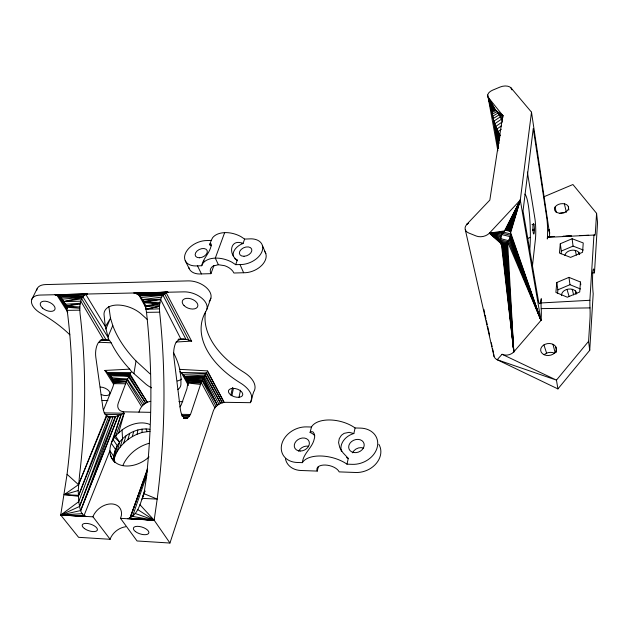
<?xml version="1.0" encoding="UTF-8"?>
<svg xmlns="http://www.w3.org/2000/svg" width="629" height="629" viewBox="0 0 629 629"><rect width="100%" height="100%" fill="white"/><g stroke="black" fill="none" stroke-linecap="round" stroke-linejoin="round"><path stroke-width="0.94" d="M105.169 370.725C110.468 374.239 115.775 381.198 112.56 387.755L103.423 410.202M113.928 458.588C113.668 440.756 132.837 426.635 149.867 429.285M544.132 196.673L572.925 184.525L596.583 213.341L597.55 222.501L594.468 272.844A14.152 1.242 88.9 0 0 592.715 273.623A14.152 1.242 88.9 0 0 593.194 293.704L589.727 350.298L557.915 388.911L497.185 359.733L502.044 354.276A8.46 6.4 -10.2 0 0 513.814 351.87L502.602 244.799C497.563 240.663 502.791 228.162 509.325 229.318C513.083 234.373 507.886 246.977 500.833 244.083M549.117 236.693A10.363 1.305 88.5 0 0 549.628 234.012L531.505 112.166L511.118 87.997A8.46 5.016 -12.4 0 0 500.102 87.038L492.554 90.191A8.452 5.024 -12.7 0 0 488.348 97.519L502.799 115.5L489.834 200.085L466.915 224.191L465.468 226.361A9.427 6.384 -12.8 0 0 468.786 233.021L476.279 236.032A9.482 6.447 -12.5 0 0 489.425 233.115L501.392 243.958L513.814 351.87L540.995 320.365L541.097 319.398A11.07 1.502 89 0 0 541.199 308.619A10.874 1.447 89 0 1 541.05 302.95L541.176 299.412M589.727 350.298L588.587 341.327L589.994 318.832A11.236 1.038 89 0 0 590.002 307.896A11.031 1.006 89 0 1 589.884 300.285L593.768 237.793A10.536 0.912 88.7 0 1 594.586 235.034L594.751 235.348A10.504 0.904 88.6 0 0 595.396 232.313L596.583 213.341M580.433 282.004L579.718 291.966L567.35 297.226L555.887 292.43L556.783 282.531L568.962 277.365L580.433 282.004L580.787 284.756M113.841 458.918L114.336 453.045M557.561 293.421L557.884 289.827L556.783 282.531M561.084 253.857L561.335 251.073L560.29 243.738L572.099 238.737L583.24 242.951L582.564 252.308L570.582 257.395L559.448 253.039L560.29 243.738M532.386 266.586L535.397 239.421A15.159 2.107 88.5 0 0 534.847 218.184L527.385 172.032M531.505 112.166L520.293 200.046L510.654 232.699L540.995 320.365L520.293 200.046L489.425 233.115L500.975 243.203M87.494 294.002L55.061 294.726C63.615 296.22 66.517 306.74 67.649 314.123A583.916 490.667 -72.7 0 1 67.059 474.297L60.722 515.049L78.578 537.315L110.161 539.289L110.374 538.44A15.898 11.865 -39.1 0 1 125.627 526.764M205.589 311.646A93.406 56.374 15.9 0 0 243.848 372.242A26.67 14.876 17.5 0 1 253.629 391.993L250.381 402.686L225.882 402.324C220.575 402.356 215.22 405.689 213.373 410.761L169.956 543.031L154.168 520.199L157.187 499.096A614.942 458.282 -80.2 0 0 159.703 312.707C159.082 305.741 159.286 293.987 167.904 292.218L133.647 292.98M500.48 135.864L496.816 129.063L493.844 121.145L488.348 97.519L495.927 110.523L502.799 115.5L502.091 120.469C499.953 116.499 498.215 111.459 493.977 109.289L492.704 109.941L492.342 114.156L498.38 148.475M114.077 458.517L115.429 449.326L111.294 443.209L121.075 414.684L105.051 414.346M133.906 373.65L136.021 360.983A141.714 84.019 17.7 0 1 112.772 325.539L110.5 318.211L108.817 306.394M114.077 459.453C116.955 447.872 126.445 438.908 137.114 434.207L137.845 429.937M547.379 238.265L547.56 237.353A10.386 1.313 88.6 0 1 548.441 236.708L554.33 236.496M115.131 455.844L117.198 445.646L113.118 439.569L121.075 414.684M239.02 397.276L240.49 390.192M231.873 395.68L230.867 395.036A7.414 4.088 17.2 0 1 232.903 388.376A7.414 4.088 17.2 0 1 242.763 394.69A7.414 4.088 17.2 0 1 231.873 395.68L233.469 388.14M230.867 395.036L232.565 387.448M346.988 464.163L348.285 458.384L342.986 452.762L339.833 447.809L338.583 442.619L339.267 438.649L341.398 435.315L344.102 433.35L349.103 432.335L353.852 433.523L355.094 427.979L360.362 428.097A21.795 17.439 -22.4 0 1 377.353 446.81A21.795 17.439 -22.4 0 1 352.382 464.344L346.988 464.163A27.487 14.168 13.8 0 0 302.384 462.653L297.163 462.48A21.465 16.802 -26.1 0 1 281.776 444.121A21.465 16.802 -26.1 0 1 306.37 426.894L311.473 427.005A26.811 14.522 13.7 0 1 355.094 427.979M285.424 458.667A21.268 16.771 -26.2 0 0 301.024 470.5L317.252 471.09L318.392 466.396M117.269 451.394L119.596 442.116L115.61 436.149L124.055 413.253L104.131 412.86M302.384 462.653C303.194 453.281 312.464 447.895 314.256 438.869C315.648 436.251 313.651 429.033 310.081 432.469A15.741 12.321 -26.1 0 1 314.744 435.724M310.081 432.469L311.473 427.005M110.161 539.289L93.006 516.826L93.234 515.969A16.354 11.935 -38.2 0 1 110.924 503.915A16.354 11.935 -38.2 0 1 121.366 515.599L120.509 518.343L137.059 540.971L169.956 543.031M132.294 436.62L133.702 431.392M114.47 461.717C105.979 453.108 110.5 439.734 118.661 432.894L124.165 413.182L122.828 411.673M206.556 372.25L201.06 382.927L191.114 412.718C190.202 416.036 187.497 419.527 183.637 418.45L186.624 418.442L183.833 418.387M120.147 447.133L122.537 438.83L122.05 429.984A26.512 18.941 -33.7 0 1 149.623 424.347M127.781 439.632L129.7 433.397M123.693 443.17L125.942 435.897M146.848 474.95L132.53 516.393L154.168 520.199L139.921 504.702M235.678 264.683L237.267 260.131C227.95 254.226 230.214 238.069 243.077 243.486L244.61 239.083L251.12 238.831A17.895 11.707 -23.2 0 1 261.806 252.009A17.895 11.707 -23.2 0 1 239.995 264.55L235.678 264.683L231.842 262.159A22.101 13.869 19.6 0 0 203.096 263.071L201.72 265.729L197.514 265.863A17.667 11.338 -24.9 0 1 184.965 254.69A17.667 11.338 -24.9 0 1 204.897 240.64L211.242 240.396L212.618 237.707A21.653 14.003 19.8 0 1 240.86 236.575L244.61 239.083M509.867 229.868L520.293 200.046L504.489 230.937L489.425 233.115L500.7 242.259M144.906 491.052C140.747 500.432 138.938 515.45 127.601 518.736M147.532 468.668L129.999 518.194L154.168 520.199L137.594 509.49M142.005 499.34L144.961 491.005M206.933 309.169L210.88 298.185M147.626 469.265L129.999 518.194L147.571 470.429M188.739 267.309A17.541 11.361 -24.9 0 0 201.437 273.929L210.951 273.662L213.931 265.517M224.655 232.628L215.299 258.118L218.373 264.715L224.702 265.705A12.596 7.902 19.6 0 1 233.917 273.017L243.643 272.742A17.761 11.715 -23.3 0 0 261.986 265.123A17.761 11.715 -23.3 0 0 264.369 250.979M93.006 516.826L60.722 515.049L79.545 506.471L113.031 416.917L108.314 416.83M201.72 265.729C203.261 257.788 210.786 252.276 211.32 244.186L210.456 243.462L209.599 244.752L210.11 244.917A12.926 8.295 -24.9 0 1 211.438 245.774M209.599 244.752L211.242 240.396M110.649 416.948L78.751 501.659C79.781 506.644 80.001 514.931 86.079 516.448M106.859 415.871L78.507 484.684L64.213 494.646L78.334 496.257L108.558 416.61L106.702 416.571M138.938 412.16C140.078 407.796 143.113 403.999 147.335 402.293A10.583 7.462 -31.7 0 1 150.716 401.349M118.103 415.832L80.677 510.551L60.722 515.049L78.751 501.659L78.232 490.659L79.569 474.801A587.761 487.003 -74.1 0 0 80.087 313.934C79.498 307.267 79.191 296.18 87.274 294.018M79.545 506.471L115.217 416.618M118.433 415.738L80.677 510.551L115.642 416.524L106.883 416.359M78.334 496.257L110.114 416.909M508.68 228.995L520.293 200.046L510.544 231.59L505.173 230.072M106.403 415.557L78.507 484.684L67.059 474.297M112.772 325.539L107.85 337.089L82.863 296.802L58.206 295.591L84.231 295.308M507.933 228.909L520.293 200.046L510.276 230.639L505.865 229.302M105.837 329.061L110.5 318.211L105.365 326.632L85.796 294.364L55.061 294.726L86.401 294.152M507.116 229.074L520.293 200.046L509.325 229.318L507.611 228.712M506.251 229.467L520.293 200.046L505.37 230.096M131.052 372.187L126.641 381.009L118.323 402.93A11.023 7.642 -32.1 0 0 121.358 411.264L124.44 411.846L150.331 412.333M31.851 299.278L37.04 288.86M500.865 117.906L502.799 115.5L497.091 111.82M588.587 341.327L556.453 380.12L557.915 388.911M149.026 456.906L146.958 458.73A26.512 18.941 -33.7 0 1 110.287 454.366M118.661 432.894L122.05 429.984M501.352 125.926L496.816 129.063L499.072 143.53M502.579 121.719L495.707 126.445L498.53 143.766M501.219 129.346L498.003 131.547L499.292 140.275M501.667 119.07L494.709 123.779L498.427 145.865M468.534 223.122L466.915 224.191L468.613 223.209M500.912 116.491L493.844 121.145L498.514 148.208M493.152 118.614L499.544 114.572M498.349 112.835L492.649 116.263L488.348 97.519L494.881 109.674M497.319 111.341L492.342 114.156L488.348 97.519L493.977 109.289M495.628 110.586L492.248 112.371L488.348 97.519L493.246 109.383M494.96 109.69L492.365 110.948L488.348 97.519L492.704 109.941L494.465 109.163M122.867 413.921L115.422 416.587L108.793 416.909M557.884 289.827L569.976 284.693L580.496 288.994M561.335 251.073L573.066 246.104L583.28 250.02M527.684 238.438L530.333 237.377M137.114 434.207L142.099 432.461L150.024 431.29M233.54 256.632A13.091 8.562 -23.2 0 1 242.409 243.698L243.077 243.486M203.411 261.224L204.071 261.011L203.796 260.43M78.24 490.549L64.213 494.646L78.295 495.322M145.967 309.059L159.491 306.354L146.022 309.295L146.565 312.912A610.209 463.604 -79.4 0 1 146.423 477.529L144.497 490.471L142.319 498.38L157.187 499.096L143.727 493.568M80.19 303.972L65.786 306.079L79.773 308.281L66.155 307.235L67.193 308.87M145.11 305.828L159.758 303.713L143.53 301.747C141.659 298.067 138.954 293.94 134.63 293.043M218.373 264.715L213.152 266.059A12.596 7.902 19.6 0 0 210.951 273.662M142.382 299.601L161.684 297.116M162.762 295.3L140.99 297.541L145.739 306.064M532.456 229.443L534.383 229.247A5.268 0.731 88.5 0 0 533.447 223.523A5.268 0.731 88.5 0 0 532.975 230.12L533.038 230.985A5.268 0.731 88.5 0 0 533.848 234.012A5.268 0.731 88.5 0 0 534.391 230.143L534.383 229.247M532.456 230.332L534.391 230.143M66.297 305.804L62.106 299.168L82.454 297.36L58.623 295.866L66.902 308.925L58.623 295.866M532.04 224.639L533.958 224.482M503.648 231.952L489.425 233.115L500.574 241.143M113.558 382.817L126.295 381.889L141.611 406.609M159.569 305.576L145.37 306.598L143.53 301.747L160.804 299.239L142.579 299.978L144.961 304.271M113.22 380.899L127.113 379.908L142.799 405.296M85.261 516.307L60.722 515.049L82.163 513.665M176.159 342.003L191.743 341.107M184.667 376.252L204.795 375.104L220.661 403.401L205.203 374.404M541.05 302.95L589.884 300.285M166.929 292.328L136.957 293.877L165.859 292.666M104.752 370.45L129.708 369.144L131.485 371.464L146.054 384.288A21.472 11.629 19.5 0 0 151.558 387.841M547.56 237.353L594.114 235.042M165.985 292.611L136.957 293.877L166.095 292.579L191.53 341.012M112.835 379.798L127.428 379.185L144.175 404.117M563.167 236.174L571.022 235.891M579.859 235.568L588.697 235.246M135.754 293.326L167.904 292.218L135.502 293.256M159.452 308.831L146.022 309.295L145.37 306.598L159.758 303.713L143.97 302.769M173.58 352.853A136.493 72.02 22.8 0 1 179.752 369.341L180.059 371.692L185.256 377.015L204.087 376.37L218.994 404.235M135.62 293.287L167.904 292.218M137.381 294.144L164.782 293.263L138.152 294.655L164.436 293.554L188.731 340.03M548.441 236.708L554.228 236.535M565.809 236.197L571.596 236.024M182.976 374.279L205.659 373.657M592.526 272.892L594.468 272.844M100.616 340.085L102.48 340.037M57.105 295.08L85.528 294.458L55.061 294.726M113.393 381.779L126.453 381.496L113.314 381.386M499.591 115.563L502.799 115.5L502.909 117.419M67.012 310.372L79.797 310.16M146.502 312.361L159.64 312.157M541.199 308.619L590.002 307.896M56.178 294.82L85.528 294.458L56.822 295.001L67.775 312.173M102.165 339.676L105.979 339.644L81.699 298.767L63.741 301.653L80.803 301.189L103.565 339.817M102.551 339.715L104.508 339.699M102.047 339.715L106.796 339.691M180.075 339.346L178.125 339.353L181.05 339.338L160.694 299.624L143.53 301.747L159.986 302.47M180.389 339.204L184.195 339.188M178.298 339.448L185.995 339.408L162.95 295.087L139.465 295.795L163.784 294.097L139.229 295.591L146.321 308.438M502.87 233.123L489.425 233.115L500.598 239.901M67.177 307.99L60.4 297.273L82.454 297.36L63.671 301.527L65.723 304.798M178.408 339.377L185.995 339.408M130.808 372.62L107.425 372.502L114.14 383.218M130.03 373.988L108.896 373.878L129.66 374.68L147.335 402.293L130.03 373.988L108.581 373.532M113.692 381.213L109.532 374.562L129.66 374.68M185.406 377.258L203.544 377.376L217.453 405.273L202.396 379.727L186.742 379.617L187.686 381.308M106.136 416.414L108.062 416.422M201.382 382.102L187.568 381.984L201.225 382.503L214.929 407.828M113.55 383.651L125.619 383.753M102.063 400.508L107.936 400.594M178.895 401.632L182.827 401.695M99.995 340.336L109.595 340.486L111.459 343.348A142.901 83.555 17.6 0 0 129.708 369.144M181.797 414.33L190.398 414.487M110.57 375.788L128.819 376.276M85.143 516.275L60.722 515.049L83.979 515.67L109.894 450.765L113.959 456.693L114.431 462.118M60.722 515.049L84.443 515.977M98.839 342.247L111.191 342.797M200.997 383.116L187.662 382.393L188.598 384.075M120.509 518.343L154.168 520.199L135.093 513.429M179.752 369.341L207.484 370.89L224.152 402.434L207.35 371.086M186.742 379.617L202.058 380.466L216.085 406.483M128.387 518.705L154.168 520.199L129.385 518.461M79.852 306.991L65.786 306.079L80.292 303.28L65.023 304.255L66.572 306.7M129.197 518.524L154.168 520.199M109.532 374.562L129.016 375.906L145.7 403.11L128.52 376.889M187.049 380.356L201.634 381.457M111.899 377.785L127.428 379.185L112.544 379.075L113.605 380.726M502.17 234.413L489.425 233.115L500.778 238.564M185.256 377.015L187.796 382.998L200.557 384.421M109.595 340.486C106.167 338.685 100.774 339.495 98.321 342.719A13.83 7.108 -89.3 0 0 95.828 357.327L102.889 407.608A13.744 6.943 -87.7 0 0 105.185 414.33L107.056 416.013L110.256 416.941M501.58 235.781L489.425 233.115L501.109 237.172M501.596 234.57L510.111 236.638L540.995 320.365L507.595 241.803L500.425 239.846M502.036 233.194L510.441 235.27L540.995 320.365L508.366 240.64L500.346 238.556M503.255 232.07L510.622 233.941L540.995 320.365L509.058 239.366M500.472 240.993L506.762 242.818L513.814 351.87L501.942 244.492M500.495 241.984L505.897 243.651L513.814 351.87L503.349 244.87L500.676 243.855M500.527 242.802L505.024 244.28L513.814 351.87L507.595 241.803M234.766 258.527A13.091 8.562 -23.2 0 0 236.732 259.95L237.267 260.131M185.586 418.497L182.685 416.319A14.105 6.196 -88.3 0 1 180.319 408.936L173.887 357.311A14.2 6.353 -89.7 0 1 176.073 342.31C179.501 337.514 186.648 339.11 191.271 340.902M500.582 243.423L504.159 244.689L513.814 351.87M108.903 339.974L108.235 338.323M498.325 113.519L502.799 115.5M502.044 354.276L556.453 380.12L497.185 359.733A8.342 6.337 -10.5 0 1 493.804 354.174M180.122 371.936L180.979 372.447L206.076 372.997L222.391 402.796L206.351 372.565M150.048 373.87L136.021 360.983M147.438 319.626L140.92 313.737A22.943 13.044 21.6 0 0 117.198 305.041A22.943 13.044 21.6 0 0 104.005 314.296L105.177 325.618L108.746 339.888M114.635 437.375L119.596 442.116M60.4 297.273L67.201 307.958M62.106 299.168L66.312 305.796M105.019 370.63L113.802 384.563M564.936 255.578A7.454 5.174 -7.8 0 1 570.825 250.389A7.454 5.174 -7.8 0 1 578.939 252.543L579.694 254.218M187.906 381.63L186.05 378.288L203.544 377.376L186.208 378.548L203.025 378.406L217.453 405.273M183.629 374.986L188.291 383.493M181.482 372.863L188.433 385.538M185.248 260.681L189.227 268.717M197.514 265.863L201.437 273.929M209.842 244.335L210.11 244.917M239.995 264.55L243.643 272.742M236.473 259.368L236.732 259.95M242.157 243.108L242.409 243.698M262.387 245.404L265.831 253.668M146.046 428.876L147.1 431.447M509.639 238.021L540.995 320.365M114.313 460.169L115.123 462.551M543.912 344.904L546.609 353.152M567.012 289.379L569.064 296.369M552.93 344.275L555.195 352.79M572.209 289.277L573.648 294.915M564.347 203.812L566.399 212.248M575.236 250.381L576.392 255.091M180.059 371.692L180.971 377.502L180.9 384.602A21.472 11.629 19.5 0 1 177.936 389.532M555.053 207.083L556.303 212.586M465.303 229.727L494.009 356.36M548.881 229.357L549.715 233.17L548.881 229.341M483.866 309.342L484.707 313.163M485.132 315.066L485.973 318.879M486.398 320.79L487.247 324.603M487.672 326.514L489.574 335.1M491.265 342.726L492.106 346.54M492.531 348.45L493.38 352.264M555.619 346.453L556.319 350.023M575.315 290.85L576.007 294.419M487.687 95.003L497.861 150.787M578.939 252.543L579.238 254.344M568.317 206.485L568.836 210.078M568.962 277.365L569.976 284.693M499.237 133.843L499.764 137.704M572.099 238.737L573.066 246.104M556.201 350.51L556.382 352.303M187.796 382.998L187.017 388.518L181.592 403.904A11.118 7.918 -30.7 0 1 179.918 406.939M141.997 429.096L142.099 432.461M250.381 402.686A26.874 14.774 17.5 0 0 240.451 383.006A94.201 56.075 15.9 0 1 206.202 310.86A17.793 10.654 20.1 0 0 202.003 298.319A17.793 10.654 20.1 0 0 183.99 291.864L40.335 295.056A17.25 9.482 23.9 0 0 31.426 301.692A17.25 9.482 23.9 0 0 41.042 313.454A87.84 44.911 23.6 0 1 69.858 334.825M122.804 465.633A31.395 22.966 -34.4 0 1 149.01 443.319M100.223 387.032A7.155 3.703 20.7 0 1 109.839 392.85A7.155 3.703 20.7 0 1 101.183 394.564M36.639 290.48A17.109 9.545 24 0 1 45.5 284.583L188.181 280.888A17.636 10.709 20.2 0 1 206.037 287.311A17.636 10.709 20.2 0 1 210.141 299.884A93.406 56.374 15.9 0 0 209.213 301.488M181.71 379.028A21.307 11.707 19.6 0 1 177.362 380.993M524.885 194.141A34.619 5.056 88.4 0 1 529.618 216.4A34.619 5.056 88.4 0 1 529.579 251.71M561.611 295.638A7.674 5.519 -7.3 0 1 568.317 289.104A7.674 5.519 -7.3 0 1 576.793 293.421M559.645 213.483A7.068 4.749 -8.8 0 1 564.394 212.712M544.423 354.481A7.847 5.968 -7.2 0 1 554.385 353.144M547.277 239.004A15.214 1.958 88.5 0 0 546.735 217.689L533.258 128.442L523.029 210.864L538.235 299.663A15.937 2.154 88.9 0 0 541.255 298.374M348.285 458.384A15.984 12.784 -22.4 0 1 346.516 457.542M341.437 451.512A15.984 12.784 -22.4 0 1 353.852 433.523M298.689 451.205A7.8 6.148 -26.2 0 1 308.477 446.213M352.562 452.833A7.918 6.376 -22.4 0 1 363.672 448.084M317.252 471.09A11.574 5.968 13.8 0 1 325.295 465.035A11.574 5.968 13.8 0 1 339.157 471.884L355.786 472.489A21.59 17.4 -22.4 0 0 376.433 463.251A21.59 17.4 -22.4 0 0 378.855 444.326M565.738 211.926L563.529 212.861A7.131 4.749 -9 0 1 554.503 208.482A7.131 4.749 -9 0 1 565.094 204.008A7.131 4.749 -9 0 1 565.738 211.926M187.654 417.994L183.817 417.939L187.654 417.994M189.565 415.989L181.962 415.855L189.565 415.989M511.967 89.766L511.118 87.997L511.912 89.727M42.513 308.108A7.902 4.348 23.9 0 0 54.888 309.484A7.902 4.348 23.9 0 0 45.587 301.236A7.902 4.348 23.9 0 0 42.513 308.108M184.061 305.615A8.153 4.883 20.1 0 0 197.427 307.054A8.153 4.883 20.1 0 0 188.669 298.374A8.153 4.883 20.1 0 0 184.061 305.615M135.369 531.521A8.091 3.538 17.9 0 0 148.538 533.534A8.091 3.538 17.9 0 0 139.481 526.497A8.091 3.538 17.9 0 0 135.369 531.521M84.349 528.494A7.98 3.404 18.8 0 0 97.157 530.459A7.98 3.404 18.8 0 0 87.903 523.532A7.98 3.404 18.8 0 0 84.349 528.494M544.156 354.74A7.918 5.975 -7.5 0 0 556.413 349.457A7.918 5.975 -7.5 0 0 545.052 344.322A7.918 5.975 -7.5 0 0 544.156 354.74M199.511 257.772A6.463 4.151 -24.9 0 0 207.193 250.625A6.463 4.151 -24.9 0 0 197.034 251.01A6.463 4.151 -24.9 0 0 199.511 257.772M244.028 256.278A6.542 4.277 -23.2 0 0 251.647 249.029A6.542 4.277 -23.2 0 0 241.182 249.43A6.542 4.277 -23.2 0 0 244.028 256.278M300.182 451.017A7.87 6.156 -26.1 0 0 309.051 441.385A7.87 6.156 -26.1 0 0 296.259 441.078A7.87 6.156 -26.1 0 0 300.182 451.017M353.702 452.534A7.988 6.392 -22.4 0 0 364.112 443.917A7.988 6.392 -22.4 0 0 351.493 441.613A7.988 6.392 -22.4 0 0 353.702 452.534"/></g></svg>
